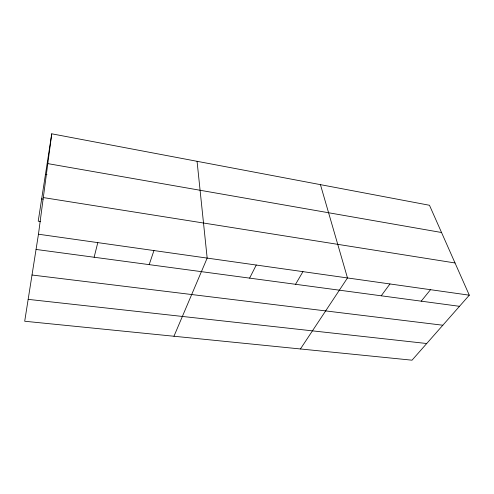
<?xml version="1.0" encoding="UTF-8"?>
<svg xmlns="http://www.w3.org/2000/svg" width="494" height="494" viewBox="0 0 494 494"><rect width="100%" height="100%" fill="white"/><g stroke="black" fill="none" stroke-linecap="round" stroke-linejoin="round"><path stroke-width="0.74" d="M38.464 234.218L51.747 133.812L429.477 205.269L469.3 295.184L412.027 360.188L24.7 321.242L38.464 234.218L469.3 295.184M51.747 133.812L38.217 221.182L40.489 221.522M94.138 257.244L97.793 242.616M149.176 264.636L153.943 250.563M173.956 336.247L207.171 258.09L197.063 161.303M249.618 278.128L256.25 265.037M295.554 284.297L302.958 271.644M300.432 348.968L347.48 277.943L320.439 184.645M381.22 295.801L389.951 283.951M421.215 301.173L430.515 289.694M28.164 299.358L426.717 343.515M32.011 275.016L442.828 325.231M36.056 249.445L459.494 306.311M41.669 198.903L43.176 199.138M43.311 197.575L455.03 262.969M45.467 174.37L46.973 174.623M47.801 163.619L441.537 232.507"/></g></svg>
